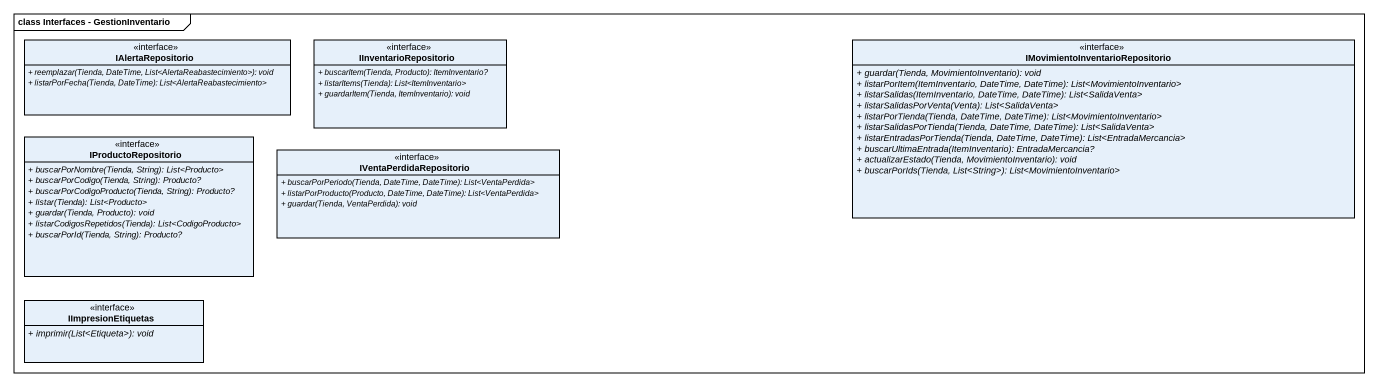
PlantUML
@startuml
mainframe class Interfaces - GestionInventario
hide circle
hide empty members
skinparam classAttributeIconSize 0
interface IAlertaRepositorio {
  {abstract} + reemplazar(Tienda, DateTime, List<AlertaReabastecimiento>): void
  {abstract} + listarPorFecha(Tienda, DateTime): List<AlertaReabastecimiento>
}
interface IInventarioRepositorio {
  {abstract} + buscarItem(Tienda, Producto): ItemInventario?
  {abstract} + listarItems(Tienda): List<ItemInventario>
  {abstract} + guardarItem(Tienda, ItemInventario): void
}
interface "IMovimientoInventarioRepositorio" as IMovimientoInventarioReposit {
  {abstract} + guardar(Tienda, MovimientoInventario): void
  {abstract} + listarPorItem(ItemInventario, DateTime, DateTime): List<MovimientoInventario>
  {abstract} + listarSalidas(ItemInventario, DateTime, DateTime): List<SalidaVenta>
  {abstract} + listarSalidasPorVenta(Venta): List<SalidaVenta>
  {abstract} + listarPorTienda(Tienda, DateTime, DateTime): List<MovimientoInventario>
  {abstract} + listarSalidasPorTienda(Tienda, DateTime, DateTime): List<SalidaVenta>
  {abstract} + listarEntradasPorTienda(Tienda, DateTime, DateTime): List<EntradaMercancia>
  {abstract} + buscarUltimaEntrada(ItemInventario): EntradaMercancia?
  {abstract} + actualizarEstado(Tienda, MovimientoInventario): void
  {abstract} + buscarPorIds(Tienda, List<String>): List<MovimientoInventario>
}
interface IProductoRepositorio {
  {abstract} + buscarPorNombre(Tienda, String): List<Producto>
  {abstract} + buscarPorCodigo(Tienda, String): Producto?
  {abstract} + buscarPorCodigoProducto(Tienda, String): Producto?
  {abstract} + listar(Tienda): List<Producto>
  {abstract} + guardar(Tienda, Producto): void
  {abstract} + listarCodigosRepetidos(Tienda): List<CodigoProducto>
  {abstract} + buscarPorId(Tienda, String): Producto?
}
interface IVentaPerdidaRepositorio {
  {abstract} + buscarPorPeriodo(Tienda, DateTime, DateTime): List<VentaPerdida>
  {abstract} + listarPorProducto(Producto, DateTime, DateTime): List<VentaPerdida>
  {abstract} + guardar(Tienda, VentaPerdida): void
}
interface IImpresionEtiquetas {
  {abstract} + imprimir(List<Etiqueta>): void
}
@enduml
